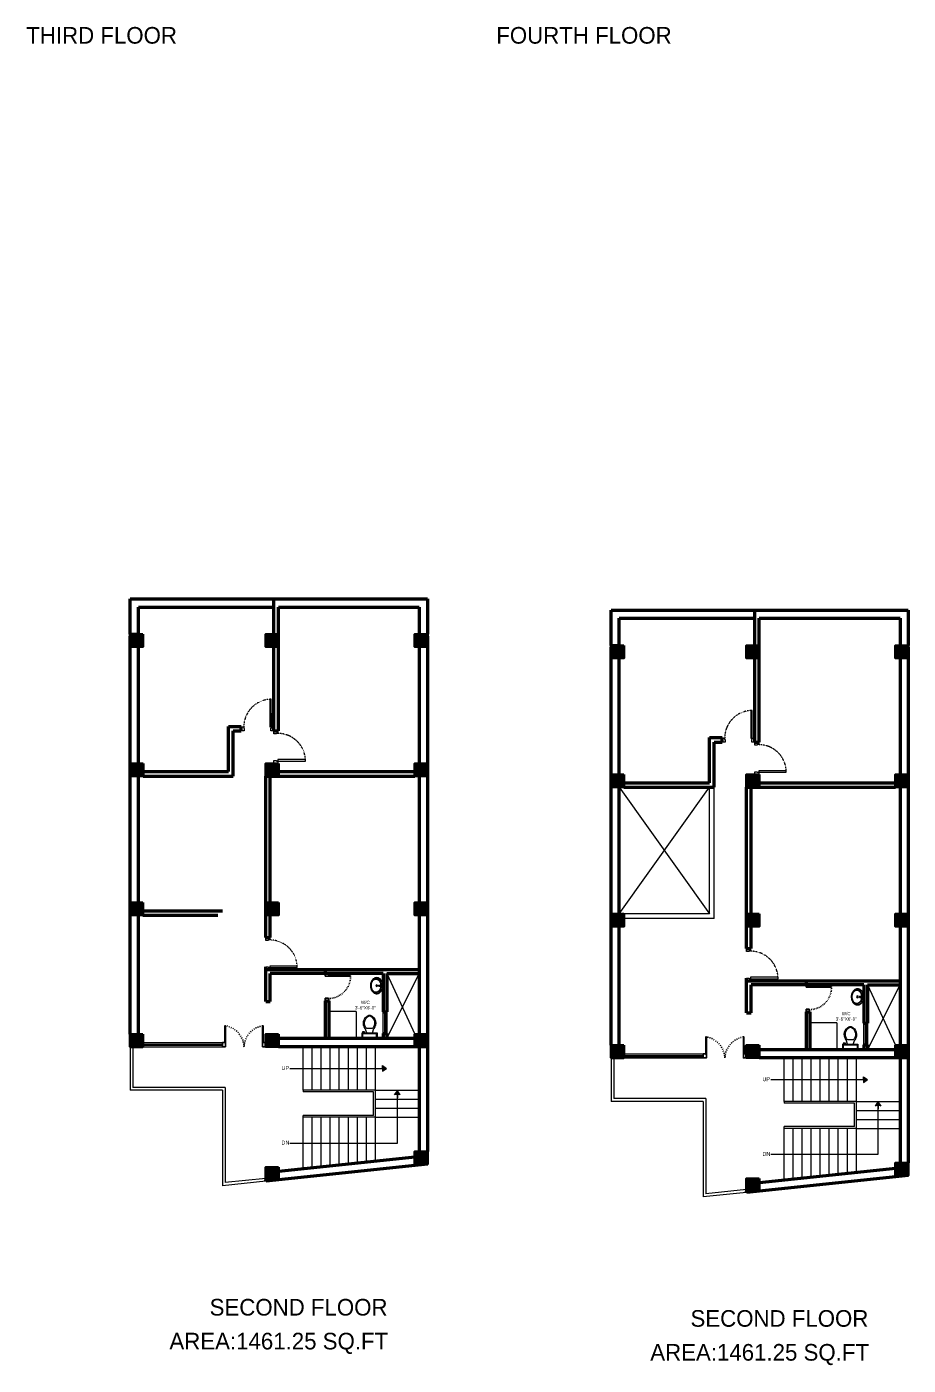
# Model space of a CAD drawing. Header units: inches. Extents: x -71 to 2682309, y -3332 to 801571.
# Drawn here: x 2655610 to 2656586, y 785900 to 787381 of the extents above; entities that cross this region are included whole.
import ezdxf

# ---------------------------------------------------------------- set-up
doc = ezdxf.new("R2010")
doc.units = ezdxf.units.IN
doc.header["$MEASUREMENT"] = 0
doc.linetypes.add('ACAD_ISO02W100', pattern=[15, 12, -3])
doc.linetypes.add('ACAD_ISO03W100', pattern=[30, 12, -18])
for name, color, linetype, lineweight in [('CONC. OUTLINE RA', 150, 'Continuous', 40), ('DIM RA', 4, 'Continuous', 15), ('door', 170, 'Continuous', 25), ('DOOR-WIN RA', 3, 'Continuous', 20), ('dw', 104, 'Continuous', 18), ('ELE1 RA', 1, 'Continuous', 30), ('FIXTURES', 23, 'Continuous', 9), ('Furniture', 22, 'Continuous', 13), ('HAT', 253, 'Continuous', 13), ('Hatch', 254, 'Continuous', 9), ('HATCH RA', 8, 'Continuous', 9), ('STAIR PLAN AND ELEV RA', 124, 'Continuous', 20), ('TEXT RA', 254, 'Continuous', 20), ('WALL RA', 42, 'Continuous', 50)]:
    doc.layers.add(name, color=color, linetype=linetype, lineweight=lineweight)
doc.layers.add('HACTH', color=7, linetype='Continuous')
doc.styles.add('RA 50 new', font='GOTHIC.TTF', dxfattribs={"height": 100})
doc.styles.get("Standard").update_dxf_attribs({"font": 'arial.ttf'})

# ---------------------------------------------------------------- blocks, each defined once
blk = doc.blocks.new('COLUMN')
at = {"layer": 'HACTH', "lineweight": 30, "transparency": 33554541}
h = blk.add_hatch(color=256, dxfattribs=at)
h.dxf.hatch_style = 1
h.paths.add_polyline_path([(2659104.2, 784576.4), (2659090.2, 784576.4), (2659090.2, 784562.4), (2659104.2, 784562.4)])
at = {"layer": 'CONC. OUTLINE RA'}
blk.add_lwpolyline([(2659090.2, 784576.4), (2659104.2, 784576.4), (2659104.2, 784562.4), (2659090.2, 784562.4)], close=True, dxfattribs=at)
blk = doc.blocks.new('asdadas')
at = {"layer": 'door'}
for points in [[(-15507.3, 29030.6), (-15507.3, 29047.4), (-15507.8, 29047.4), (-15507.8, 29031.1)], [(-15471.3, 29030.6), (-15471.4, 29047.4), (-15470.9, 29047.4), (-15470.8, 29031.1)]]:
    blk.add_lwpolyline(points, dxfattribs=at)
for points in [[(-15510.3, 29027.1), (-15510.3, 29031.1), (-15507.8, 29031.1), (-15507.8, 29030.6), (-15507.3, 29030.6), (-15507.3, 29027.1)], [(-15468.3, 29027.1), (-15468.3, 29031.1), (-15470.8, 29031.1), (-15470.8, 29030.6), (-15471.3, 29030.6), (-15471.3, 29027.1)]]:
    blk.add_lwpolyline(points, close=True, dxfattribs=at)
at = {"layer": 'door', "linetype": 'ACAD_ISO03W100', "ltscale": 0.07}
for centre, start, end in [((-15511.1, 29026), 2.8678, 80.0616), ((-15467.6, 29026), 99.9384, 177.1322)]:
    blk.add_arc(centre, 21.8, start, end, dxfattribs=at)
blk = doc.blocks.new('d3')
at = {"layer": 'door'}
for p, q in [((2650907.8, 787542.3), (2650907.2, 787542.3)), ((2650907.2, 787542.3), (2650907.2, 787513.2)), ((2650907.8, 787512.6), (2650907.8, 787542.3)), ((2650904.4, 787508.6), (2650904.4, 787513.2)), ((2650904.4, 787513.2), (2650907.2, 787513.2)), ((2650907.2, 787513.2), (2650907.2, 787512.6)), ((2650907.2, 787512.6), (2650907.8, 787512.6)), ((2650907.8, 787512.6), (2650907.8, 787508.6)), ((2650937.5, 787512.6), (2650937, 787512.6)), ((2650937, 787512.6), (2650937, 787508.6)), ((2650940.4, 787513.2), (2650937.5, 787513.2)), ((2650937.5, 787513.2), (2650937.5, 787512.6)), ((2650940.4, 787508.6), (2650940.4, 787513.2)), ((2650907.8, 787508.6), (2650904.4, 787508.6)), ((2650937, 787508.6), (2650940.4, 787508.6))]:
    blk.add_line(p, q, dxfattribs=at)
at = {"layer": 'door', "linetype": 'ACAD_ISO03W100', "ltscale": 0.07}
blk.add_arc((2650907.8, 787512.6), 29.7, 1.1155, 89.9748, dxfattribs=at)
blk = doc.blocks.new('*U10')
at = {"color": 44}
for p, q in [((-0.3, -5.5, -10.4), (-0.4, -2.1, -10.4)), ((-0.4, -5.9, -10.4), (-0.4, -2.1, -10.4)), ((-0.4, -5.9, -10.4), (-0.4, -5.9, -10.4)), ((1, -5.5, -10.4), (1.1, -2.1, -10.4)), ((1.1, -5.9, -10.4), (1.1, -2.1, -10.4)), ((1.1, -5.9, -10.4), (1.1, -5.9, -10.4)), ((1.1, -5.9, -10.4), (1.1, -5.9, -10.4))]:
    blk.add_line(p, q, dxfattribs=at)
for radius in [1.21, 0.908]:
    blk.add_circle((0.4, -9, -10.4), radius, dxfattribs=at)
at = {"color": 161}
for centre, radius, start, end in [((-3.4, -9.6, -10.4), 5.33, 114.8229, 212.0185), ((-3.2, -9.9, -10.4), 5.33, 128.5506, 212.0185), ((4.2, -9.6, -10.4), 5.29, 322.8931, 65.4024), ((3.9, -9.9, -10.4), 5.33, 326.7478, 51.4515)]:
    blk.add_arc(centre, radius, start, end, dxfattribs=at)
at = {"color": 44}
for centre, start, end in [((-1.4, -2.1, -10.4), 87.4406, 256.4803), ((0.4, -2.1, -10.4), 358.289, 181.711), ((0.4, -5.9, -10.4), 180, 0), ((0.4, -5.1, -10.4), 210, 330), ((2.1, -2.1, -10.4), 283.5197, 92.5594)]:
    blk.add_arc(centre, 0.757, start, end, dxfattribs=at)
at = {"color": 130}
blk.add_ellipse((0.4, -9, -10.4), major_axis=(-10.4, 0), ratio=0.772596, dxfattribs=at)
at = {"color": 161}
for start_param, end_param in [(4.785065, 5.326358), (4.09842, 4.639713)]:
    blk.add_ellipse((0.4, -11.4, -10.4), major_axis=(-10.4, 0), ratio=0.772596, start_param=start_param, end_param=end_param, dxfattribs=at)
at = {"color": 44, "extrusion": (0, 0, -1)}
for start_param, end_param in [(4.782638, 4.899232), (4.525546, 4.64214)]:
    blk.add_ellipse((0.4, 5.1, -10.4), major_axis=(-10.4, 0), ratio=0.772596, start_param=start_param, end_param=end_param, dxfattribs=at)
at = {"color": 44}
blk.add_ellipse((0.4, -9.3, -10.4), major_axis=(-10.4, 0), ratio=0.772596, start_param=4.546083, end_param=4.878695, dxfattribs=at)
at = {"color": 5}
blk.add_open_spline([(-10.4, -9, -10.4), (-10.4, -9.2, -10.4), (-10.4, -9.5, -10.4), (-10.3, -10.2, -10.4), (-10.2, -10.6, -10.4), (-9.9, -11.4, -10.4), (-9.8, -11.7, -10.4), (-9.4, -12.5, -10.4), (-9.2, -12.9, -10.4), (-8.6, -13.6, -10.4), (-8.3, -13.9, -10.4), (-7.7, -14.5, -10.4), (-7.3, -14.8, -10.4), (-6.6, -15.4, -10.4), (-6.2, -15.6, -10.4), (-5.3, -16.1, -10.4), (-4.9, -16.3, -10.4), (-3.9, -16.6, -10.4), (-3.4, -16.8, -10.4), (-2.5, -17, -10.4), (-2, -17.1, -10.4), (-0.9, -17.3, -10.4), (-0.4, -17.3, -10.4), (0.6, -17.3, -10.4), (1.1, -17.3, -10.4), (2.1, -17.2, -10.4), (2.7, -17.1, -10.4), (3.7, -16.9, -10.4), (4.1, -16.8, -10.4), (5.1, -16.5, -10.4), (5.5, -16.3, -10.4), (6.4, -15.9, -10.4), (6.8, -15.6, -10.4), (7.6, -15.1, -10.4), (8, -14.8, -10.4), (8.7, -14.2, -10.4), (9, -13.9, -10.4), (9.6, -13.2, -10.4), (9.8, -12.9, -10.4), (10.3, -12.1, -10.4), (10.5, -11.7, -10.4), (10.8, -11, -10.4), (10.9, -10.6, -10.4), (11, -9.8, -10.4), (11.1, -9.3, -10.4), (11.1, -8.5, -10.4), (11, -8.1, -10.4), (10.9, -7.3, -10.4), (10.8, -6.9, -10.4), (10.5, -6.1, -10.4), (10.3, -5.8, -10.4), (9.8, -5, -10.4), (9.6, -4.7, -10.4), (9, -4, -10.4), (8.7, -3.7, -10.4), (8, -3.1, -10.4), (7.6, -2.8, -10.4), (6.8, -2.3, -10.4), (6.4, -2, -10.4), (5.5, -1.6, -10.4), (5, -1.4, -10.4), (4.1, -1.1, -10.4), (3.6, -1, -10.4), (2.6, -0.8, -10.4), (2.1, -0.7, -10.4), (1.1, -0.6, -10.4), (0.6, -0.6, -10.4), (-0.5, -0.6, -10.4), (-1, -0.7, -10.4), (-2, -0.8, -10.4), (-2.5, -0.9, -10.4), (-3.5, -1.1, -10.4), (-4, -1.3, -10.4), (-4.9, -1.7, -10.4), (-5.3, -1.9, -10.4), (-6.2, -2.3, -10.4), (-6.6, -2.6, -10.4), (-7.3, -3.1, -10.4), (-7.7, -3.4, -10.4), (-8.3, -4, -10.4), (-8.6, -4.4, -10.4), (-9.2, -5.1, -10.4), (-9.4, -5.5, -10.4), (-9.8, -6.2, -10.4), (-10, -6.6, -10.4), (-10.2, -7.4, -10.4), (-10.3, -7.8, -10.4), (-10.4, -8.5, -10.4), (-10.4, -8.7, -10.4), (-10.4, -9, -10.4)], degree=3, knots=[0, 0, 0, 0, 0.094207, 0.094207, 0.239418, 0.239418, 0.384628, 0.384628, 0.529839, 0.529839, 0.67505, 0.67505, 0.82026, 0.82026, 0.965471, 0.965471, 1.110681, 1.110681, 1.255892, 1.255892, 1.401103, 1.401103, 1.546313, 1.546313, 1.691524, 1.691524, 1.836735, 1.836735, 1.981945, 1.981945, 2.127156, 2.127156, 2.272367, 2.272367, 2.417577, 2.417577, 2.562788, 2.562788, 2.707999, 2.707999, 2.853209, 2.853209, 2.99842, 2.99842, 3.143631, 3.143631, 3.288841, 3.288841, 3.434052, 3.434052, 3.579262, 3.579262, 3.724473, 3.724473, 3.869684, 3.869684, 4.014894, 4.014894, 4.160105, 4.160105, 4.305316, 4.305316, 4.450526, 4.450526, 4.595737, 4.595737, 4.740948, 4.740948, 4.886158, 4.886158, 5.031369, 5.031369, 5.17658, 5.17658, 5.32179, 5.32179, 5.467001, 5.467001, 5.612212, 5.612212, 5.757422, 5.757422, 5.902633, 5.902633, 6.047843, 6.047843, 6.193054, 6.193054, 6.283185, 6.283185, 6.283185, 6.283185], dxfattribs=at)
at = {"color": 161}
for points, knots in [([(-7.9, -12.5, -10.4), (-7.8, -12.6, -10.4), (-7.7, -12.7, -10.4), (-7.3, -13.2, -10.4), (-7, -13.5, -10.4), (-6.4, -14, -10.4), (-6, -14.3, -10.4), (-5.2, -14.8, -10.4), (-4.8, -15, -10.4), (-3.9, -15.4, -10.4), (-3.4, -15.5, -10.4), (-2.4, -15.8, -10.4), (-1.9, -15.9, -10.4), (-0.9, -16.1, -10.4), (-0.4, -16.1, -10.4), (0.6, -16.1, -10.4), (1.2, -16.1, -10.4), (2.2, -16, -10.4), (2.7, -15.9, -10.4), (3.7, -15.7, -10.4), (4.2, -15.5, -10.4), (5.1, -15.2, -10.4), (5.5, -15, -10.4), (6.3, -14.5, -10.4), (6.7, -14.3, -10.4), (7.5, -13.7, -10.4), (7.8, -13.4, -10.4), (8.2, -13, -10.4), (8.3, -12.9, -10.4), (8.4, -12.8, -10.4)], [6.809687, 6.809687, 6.809687, 6.809687, 6.873941, 6.873941, 7.033467, 7.033467, 7.192993, 7.192993, 7.352519, 7.352519, 7.512044, 7.512044, 7.67157, 7.67157, 7.831096, 7.831096, 7.990622, 7.990622, 8.150148, 8.150148, 8.309673, 8.309673, 8.469199, 8.469199, 8.628725, 8.628725, 8.788251, 8.788251, 8.84358, 8.84358, 8.84358, 8.84358]), ([(-0.4, -3.7, -10.4), (-0.8, -3.7, -10.4), (-1.3, -3.7, -10.4), (-2.2, -3.9, -10.4), (-2.7, -4, -10.4), (-3.7, -4.3, -10.4), (-4.2, -4.4, -10.4), (-5.1, -4.8, -10.4), (-5.5, -5, -10.4), (-6.1, -5.4, -10.4), (-6.3, -5.6, -10.4), (-6.5, -5.7, -10.4)], [4.7867387, 4.7867387, 4.7867387, 4.7867387, 4.9133806, 4.9133806, 5.0672044, 5.0672044, 5.2210282, 5.2210282, 5.3748519, 5.3748519, 5.456533, 5.456533, 5.456533, 5.456533]), ([(7.2, -5.7, -10.4), (7.2, -5.7, -10.4), (7.1, -5.6, -10.4), (6.7, -5.3, -10.4), (6.3, -5.1, -10.4), (5.4, -4.6, -10.4), (4.9, -4.5, -10.4), (4, -4.1, -10.4), (3.5, -4, -10.4), (2.5, -3.8, -10.4), (2, -3.7, -10.4), (1.3, -3.7, -10.4), (1.2, -3.7, -10.4), (1.1, -3.7, -10.4)], [3.9682662, 3.9682662, 3.9682662, 3.9682662, 3.9904379, 3.9904379, 4.1442617, 4.1442617, 4.2980855, 4.2980855, 4.4519092, 4.4519092, 4.605733, 4.605733, 4.6380393, 4.6380393, 4.6380393, 4.6380393])]:
    blk.add_open_spline(points, degree=3, knots=knots, dxfattribs=at)
blk = doc.blocks.new('Toilet - top')
for p, q in [((-10, -8.5), (-8, -8.5)), ((-10, -9.5), (-10, -8.5)), ((-7, -9.5), (-10, -9.5)), ((-8, -8.5), (-8, -8)), ((-7, -8), (-7, -9.5)), ((-4, -8), (-6, -14)), ((4, -14), (-4, -14)), ((4, -8), (6, -14)), ((9.5, -6), (9.5, -2))]:
    blk.add_line(p, q)
blk.add_lwpolyline([(10.5, -8), (10.5, 0), (-10.5, 0), (-10.5, -8)], close=True)
for points in [[(-9.5, -2), (-9.5, -6)], [(8.5, -1), (-8.5, -1)], [(-8.5, -7), (8.5, -7)]]:
    blk.add_lwpolyline(points)
for centre, radius, start, end in [((-8.6, -1.9), 0.884, 81.8699, 188.1301), ((-8.6, -6.1), 0.884, 171.8699, 278.1301), ((3.5, -21.6), 12.2, 141.4691, 247.9714), ((4.2, -21.8), 11.3, 136.3677, 238.9468), ((-3.5, -21.6), 12.2, 292.0284, 38.5307), ((-4.2, -21.8), 11.3, 301.053, 43.6321), ((8.6, -1.9), 0.884, 351.8699, 98.1301), ((8.6, -6.1), 0.884, 261.8699, 8.1301), ((0, -27.9), 4, 245.7318, 294.2682), ((0, -29), 4, 254.8605, 285.1395)]:
    blk.add_arc(centre, radius, start, end)
blk = doc.blocks.new('A$C4D517B0C')
at = {"layer": 'Furniture'}
for points in [[(-4.3, 4.4), (-2.7, 4.4), (-2.7, 34.9), (-4.3, 34.9)], [(-36, 4), (-35.6, 4), (-35.6, 4.4), (-33.3, 4.4), (-33.3, 2.8), (-32.7, 2.8), (-32.7, 0), (-35.6, 0), (-35.6, 0.4), (-36, 0.4)], [(-3.3, 2.8), (-2.7, 2.8), (-2.7, 4.4), (-0.4, 4.4), (-0.4, 4), (0, 4), (0, 0.4), (-0.4, 0.4), (-0.4, 0), (-3.3, 0)]]:
    blk.add_lwpolyline(points, close=True, dxfattribs=at)
at = {"layer": 'Hatch', "linetype": 'ACAD_ISO03W100', "ltscale": 0.001}
blk.add_arc((-2.7, 4.4), 30.5, 92.9881, 180, dxfattribs=at)

msp = doc.modelspace()

# ---------------------------------------------------------------- hatches: boundary and pattern name
at = {"layer": 'HATCH RA', "transparency": 33554687}
h = msp.add_hatch(color=256, dxfattribs=at)
h.dxf.hatch_style = 1
h.paths.add_polyline_path([(2656008.3, 786228.3), (2656003.7, 786225.2), (2656003.7, 786228.3), (2656003.7, 786231.4)])
h = msp.add_hatch(color=256, dxfattribs=at)
h.dxf.hatch_style = 1
h.paths.add_polyline_path([(2656008.3, 786228.3), (2656003.7, 786231.4), (2656003.7, 786228.3), (2656003.7, 786225.2)])
h = msp.add_hatch(color=256, dxfattribs=at)
h.dxf.hatch_style = 1
h.paths.add_polyline_path([(2656540.8, 786215.9), (2656536.1, 786212.7), (2656536.1, 786215.9), (2656536.1, 786219)])
h = msp.add_hatch(color=256, dxfattribs=at)
h.dxf.hatch_style = 1
h.paths.add_polyline_path([(2656540.8, 786215.9), (2656536.1, 786219), (2656536.1, 786215.9), (2656536.1, 786212.7)])
h = msp.add_hatch(color=256, dxfattribs=at)
h.dxf.hatch_style = 1
h.paths.add_polyline_path([(2656020.2, 786203.7), (2656023.3, 786199.1), (2656020.2, 786199.1), (2656017, 786199.1)])
h = msp.add_hatch(color=256, dxfattribs=at)
h.dxf.hatch_style = 1
h.paths.add_polyline_path([(2656020.2, 786203.7), (2656017, 786199.1), (2656020.2, 786199.1), (2656023.3, 786199.1)])
h = msp.add_hatch(color=256, dxfattribs=at)
h.dxf.hatch_style = 1
h.paths.add_polyline_path([(2656552.6, 786191.3), (2656555.7, 786186.7), (2656552.6, 786186.7), (2656549.4, 786186.7)])
h = msp.add_hatch(color=256, dxfattribs=at)
h.dxf.hatch_style = 1
h.paths.add_polyline_path([(2656552.6, 786191.3), (2656549.4, 786186.7), (2656552.6, 786186.7), (2656555.7, 786186.7)])

# ---------------------------------------------------------------- linework, layer by layer
at = {"linetype": 'ACAD_ISO02W100'}
for p, q in [((2656053.4, 786252.3), (2656039.4, 786252.3)), ((2656585.8, 786239.9), (2656571.8, 786239.9))]:
    msp.add_line(p, q, dxfattribs=at)
at = {"layer": 'DIM RA'}
for p, q in [((2656365.8, 786399.4), (2656365.8, 786539.4)), ((2656370.8, 786394.4), (2656370.8, 786539.4)), ((2656365.8, 786399.4), (2656265.9, 786399.4)), ((2656370.8, 786394.4), (2656270.9, 786394.4)), ((2656004.4, 786266.9), (2656004.4, 786290.9)), ((2656005.9, 786290.9), (2656005.9, 786266.9)), ((2656006.9, 786290.9), (2656006.9, 786266.9)), ((2656008.4, 786290.9), (2656008.4, 786266.9)), ((2656536.8, 786254.5), (2656536.8, 786278.5)), ((2656538.3, 786278.5), (2656538.3, 786254.5)), ((2656539.3, 786278.5), (2656539.3, 786254.5)), ((2656540.8, 786278.5), (2656540.8, 786254.5))]:
    msp.add_line(p, q, dxfattribs=at)
at = {"layer": 'DOOR-WIN RA'}
for p, q in [((2655738.4, 786256.9), (2655826.4, 786256.9)), ((2655738.4, 786255), (2655826.4, 786255)), ((2655738.4, 786253.9), (2655826.4, 786253.9)), ((2655738.4, 786252.3), (2655826.4, 786252.3)), ((2656270.9, 786244.4), (2656358.8, 786244.4)), ((2656270.9, 786242.5), (2656358.8, 786242.5)), ((2656270.9, 786241.5), (2656358.8, 786241.5)), ((2656270.9, 786239.9), (2656358.8, 786239.9))]:
    msp.add_line(p, q, dxfattribs=at)
at = {"layer": 'HATCH RA'}
for p, q in [((2656265.9, 786399.4), (2656365.8, 786539.4)), ((2656265.9, 786539.4), (2656365.8, 786399.4)), ((2656008.4, 786261.3), (2656044.4, 786333.3)), ((2656008.4, 786333.3), (2656039.4, 786266.3)), ((2656540.8, 786248.9), (2656576.8, 786320.9)), ((2656540.8, 786320.9), (2656571.8, 786253.9)), ((2655974.4, 786291.3), (2655944.4, 786291.3)), ((2655974.4, 786291.3), (2655974.4, 786261.3)), ((2656053.4, 786279.3), (2656053.4, 786279.3)), ((2656506.8, 786278.9), (2656476.8, 786278.9)), ((2656506.8, 786278.9), (2656506.8, 786248.9)), ((2656585.8, 786266.9), (2656585.8, 786266.9)), ((2655901.2, 786228.3), (2656003.7, 786228.3)), ((2656003.7, 786228.3), (2656003.7, 786231.4)), ((2656003.7, 786231.4), (2656008.3, 786228.3)), ((2656003.7, 786228.3), (2656003.7, 786231.4)), ((2656003.7, 786231.4), (2656008.3, 786228.3)), ((2656003.7, 786228.3), (2656003.7, 786225.2)), ((2656003.7, 786225.2), (2656008.3, 786228.3)), ((2656003.7, 786228.3), (2656003.7, 786225.2)), ((2656003.7, 786225.2), (2656008.3, 786228.3)), ((2656433.6, 786215.9), (2656536.1, 786215.9)), ((2656536.1, 786215.9), (2656536.1, 786219)), ((2656536.1, 786219), (2656540.8, 786215.9)), ((2656536.1, 786215.9), (2656536.1, 786219)), ((2656536.1, 786219), (2656540.8, 786215.9)), ((2656536.1, 786215.9), (2656536.1, 786212.7)), ((2656536.1, 786212.7), (2656540.8, 786215.9)), ((2656536.1, 786215.9), (2656536.1, 786212.7)), ((2656536.1, 786212.7), (2656540.8, 786215.9)), ((2656017, 786199.1), (2656020.2, 786203.7)), ((2656017, 786199.1), (2656020.2, 786203.7)), ((2656023.3, 786199.1), (2656020.2, 786203.7)), ((2656023.3, 786199.1), (2656020.2, 786203.7)), ((2656020.2, 786199.1), (2656020.2, 786202.2)), ((2656020.2, 786199.1), (2656020.2, 786202.2)), ((2656020.2, 786199.1), (2656020.2, 786195.9)), ((2656020.2, 786199.1), (2656020.2, 786195.9)), ((2656020.2, 786145.7), (2656020.2, 786199.1)), ((2656549.4, 786186.7), (2656552.6, 786191.3)), ((2656549.4, 786186.7), (2656552.6, 786191.3)), ((2656555.7, 786186.7), (2656552.6, 786191.3)), ((2656555.7, 786186.7), (2656552.6, 786191.3)), ((2656552.6, 786186.7), (2656552.6, 786189.8)), ((2656552.6, 786186.7), (2656552.6, 786189.8)), ((2656552.6, 786186.7), (2656552.6, 786183.5)), ((2656552.6, 786186.7), (2656552.6, 786183.5)), ((2656552.6, 786133.3), (2656552.6, 786186.7)), ((2655901.2, 786145.7), (2656020.2, 786145.7)), ((2656433.6, 786133.3), (2656552.6, 786133.3))]:
    msp.add_line(p, q, dxfattribs=at)
at = {"layer": 'STAIR PLAN AND ELEV RA'}
for p, q in [((2655724.4, 786252.3), (2655724.4, 786204.3)), ((2655727.4, 786252.3), (2655727.4, 786207.3)), ((2655912.4, 786252.3), (2656044.4, 786252.3)), ((2655915.9, 786204.3), (2655915.9, 786252.3)), ((2655922.4, 786252.3), (2656044.4, 786252.3)), ((2655925.9, 786204.3), (2655925.9, 786252.3)), ((2655935.9, 786204.3), (2655935.9, 786252.3)), ((2655945.9, 786204.3), (2655945.9, 786252.3)), ((2655955.9, 786204.3), (2655955.9, 786252.3)), ((2655965.9, 786204.3), (2655965.9, 786252.3)), ((2655975.9, 786204.3), (2655975.9, 786252.3)), ((2655985.9, 786204.3), (2655985.9, 786252.3)), ((2655995.9, 786174.3), (2655995.9, 786252.3)), ((2656044.4, 786252.3), (2656044.4, 786210.3)), ((2656044.4, 786130.5), (2656044.4, 786244.3)), ((2656256.9, 786239.9), (2656256.9, 786191.9)), ((2656259.9, 786239.9), (2656259.9, 786194.9)), ((2656444.8, 786239.9), (2656576.8, 786239.9)), ((2656448.4, 786191.9), (2656448.4, 786239.9)), ((2656454.8, 786239.9), (2656576.8, 786239.9)), ((2656458.4, 786191.9), (2656458.4, 786239.9)), ((2656468.4, 786191.9), (2656468.4, 786239.9)), ((2656478.4, 786191.9), (2656478.4, 786239.9)), ((2656488.4, 786191.9), (2656488.4, 786239.9)), ((2656498.4, 786191.9), (2656498.4, 786239.9)), ((2656508.4, 786191.9), (2656508.4, 786239.9)), ((2656518.4, 786191.9), (2656518.4, 786239.9)), ((2656528.4, 786161.9), (2656528.4, 786239.9)), ((2656576.8, 786239.9), (2656576.8, 786197.9)), ((2656576.8, 786118.1), (2656576.8, 786231.9)), ((2655829.4, 786207.3), (2655727.4, 786207.3)), ((2655829.4, 786207.3), (2655829.4, 786102)), ((2655826.4, 786204.3), (2655724.4, 786204.3)), ((2655826.4, 786204.3), (2655826.4, 786098.6)), ((2655995.9, 786204.3), (2655915.9, 786204.3)), ((2655915.9, 786204.3), (2655915.9, 786202.3)), ((2655993.9, 786202.3), (2655915.9, 786202.3)), ((2655993.9, 786176.3), (2655993.9, 786202.3)), ((2655995.9, 786204.3), (2656044.4, 786204.3)), ((2655995.9, 786194.3), (2656044.4, 786194.3)), ((2656044.4, 786202.3), (2656044.4, 786160.3)), ((2656358.8, 786191.9), (2656256.9, 786191.9)), ((2656361.8, 786194.9), (2656259.9, 786194.9)), ((2656358.8, 786191.9), (2656358.8, 786086.2)), ((2656361.8, 786194.9), (2656361.8, 786089.5)), ((2656528.4, 786191.9), (2656448.4, 786191.9)), ((2656448.4, 786191.9), (2656448.4, 786189.9)), ((2656528.4, 786191.9), (2656576.8, 786191.9)), ((2655995.9, 786184.3), (2656044.4, 786184.3)), ((2656526.4, 786189.9), (2656448.4, 786189.9)), ((2656526.4, 786163.9), (2656526.4, 786189.9)), ((2656528.4, 786181.9), (2656576.8, 786181.9)), ((2656576.8, 786189.9), (2656576.8, 786147.9)), ((2655993.9, 786176.3), (2655915.9, 786176.3)), ((2655915.9, 786174.3), (2655915.9, 786176.3)), ((2655995.9, 786174.3), (2655915.9, 786174.3)), ((2655915.9, 786117.1), (2655915.9, 786174.3)), ((2655925.9, 786118.1), (2655925.9, 786174.3)), ((2655935.9, 786119.2), (2655935.9, 786174.3)), ((2655945.9, 786120.2), (2655945.9, 786174.3)), ((2655955.9, 786121.3), (2655955.9, 786174.3)), ((2655965.9, 786122.3), (2655965.9, 786174.3)), ((2655975.9, 786123.4), (2655975.9, 786174.3)), ((2655985.9, 786124.4), (2655985.9, 786174.3)), ((2655995.9, 786125.5), (2655995.9, 786174.3)), ((2655995.9, 786174.3), (2656044.4, 786174.3)), ((2656526.4, 786163.9), (2656448.4, 786163.9)), ((2656448.4, 786161.9), (2656448.4, 786163.9)), ((2656528.4, 786161.9), (2656448.4, 786161.9)), ((2656448.4, 786104.6), (2656448.4, 786161.9)), ((2656458.4, 786105.7), (2656458.4, 786161.9)), ((2656468.4, 786106.7), (2656468.4, 786161.9)), ((2656478.4, 786107.8), (2656478.4, 786161.9)), ((2656488.4, 786108.8), (2656488.4, 786161.9)), ((2656498.4, 786109.9), (2656498.4, 786161.9)), ((2656508.4, 786110.9), (2656508.4, 786161.9)), ((2656518.4, 786112), (2656518.4, 786161.9)), ((2656528.4, 786171.9), (2656576.8, 786171.9)), ((2656528.4, 786113), (2656528.4, 786161.9)), ((2656528.4, 786161.9), (2656576.8, 786161.9)), ((2655910.3, 786116.5), (2656044.4, 786130.5)), ((2656442.7, 786104), (2656576.8, 786118.1)), ((2655874.4, 786103.7), (2655826.4, 786098.6)), ((2655874.4, 786106.7), (2655829.4, 786102)), ((2656406.8, 786091.2), (2656358.8, 786086.2)), ((2656406.8, 786094.3), (2656361.8, 786089.5))]:
    msp.add_line(p, q, dxfattribs=at)
at = {"layer": 'WALL RA'}
for p, q in [((2655724.4, 786708.8), (2655724.4, 786747.8)), ((2655724.4, 786747.8), (2656053.4, 786747.8)), ((2655883.4, 786601.8), (2655883.4, 786747.8)), ((2656053.4, 786747.8), (2656053.4, 786708.8)), ((2655733.4, 786708.8), (2655733.4, 786738.8)), ((2655733.4, 786738.8), (2655883.4, 786738.8)), ((2655888.4, 786738.8), (2656044.4, 786738.8)), ((2655888.4, 786601.8), (2655888.4, 786738.8)), ((2656044.4, 786738.8), (2656044.4, 786708.8)), ((2656256.9, 786696.4), (2656256.9, 786735.4)), ((2656256.9, 786735.4), (2656585.8, 786735.4)), ((2656265.9, 786696.4), (2656265.9, 786726.4)), ((2656265.9, 786726.4), (2656415.8, 786726.4)), ((2656415.8, 786589.4), (2656415.8, 786735.4)), ((2656420.8, 786726.4), (2656576.8, 786726.4)), ((2656420.8, 786589.4), (2656420.8, 786726.4)), ((2656576.8, 786726.4), (2656576.8, 786696.4)), ((2656585.8, 786735.4), (2656585.8, 786696.4)), ((2655724.4, 786708.8), (2655733.4, 786708.8)), ((2655724.4, 786395.8), (2655724.4, 786706.8)), ((2655733.4, 786411.8), (2655733.4, 786706.8)), ((2656044.4, 786706.8), (2656044.4, 786411.8)), ((2656053.4, 786706.8), (2656053.4, 786228.3)), ((2656256.9, 786696.4), (2656265.9, 786696.4)), ((2656256.9, 786383.3), (2656256.9, 786694.3)), ((2656265.9, 786399.4), (2656265.9, 786694.3)), ((2656576.8, 786694.3), (2656576.8, 786399.4)), ((2656585.8, 786694.3), (2656585.8, 786215.8)), ((2655833.4, 786556.8), (2655833.4, 786606.8)), ((2655833.4, 786606.8), (2655847.4, 786606.8)), ((2655847.4, 786601.8), (2655847.4, 786606.8)), ((2655888.4, 786606.8), (2655888.4, 786606.8)), ((2655838.4, 786551.8), (2655838.4, 786601.8)), ((2655838.4, 786601.8), (2655847.4, 786601.8)), ((2655883.4, 786601.8), (2655888.4, 786601.8)), ((2656365.8, 786544.4), (2656365.8, 786594.4)), ((2656365.8, 786594.4), (2656379.8, 786594.4)), ((2656379.8, 786589.4), (2656379.8, 786594.4)), ((2656420.8, 786594.4), (2656420.8, 786594.4)), ((2656370.8, 786539.4), (2656370.8, 786589.4)), ((2656370.8, 786589.4), (2656379.8, 786589.4)), ((2656415.8, 786589.4), (2656420.8, 786589.4)), ((2655738.6, 786556.8), (2655833.4, 786556.8)), ((2655738.6, 786551.8), (2655838.4, 786551.8)), ((2655874.4, 786551.8), (2656039.4, 786551.8)), ((2655874.4, 786373.3), (2655874.4, 786551.8)), ((2655879.4, 786373.3), (2655879.4, 786551.8)), ((2655888.4, 786556.8), (2656039.4, 786556.8)), ((2656271, 786544.4), (2656365.8, 786544.4)), ((2656271, 786539.4), (2656370.8, 786539.4)), ((2656406.8, 786539.4), (2656571.8, 786539.4)), ((2656406.8, 786360.9), (2656406.8, 786539.4)), ((2656411.8, 786360.9), (2656411.8, 786539.4)), ((2656420.8, 786544.4), (2656571.8, 786544.4)), ((2655724.4, 786266.3), (2655724.4, 786404.8)), ((2655738.4, 786402.8), (2655826.4, 786402.8)), ((2655733.4, 786266.3), (2655733.4, 786397.8)), ((2655733.4, 786395.8), (2655733.4, 786397.8)), ((2655738.4, 786397.8), (2655821.4, 786397.8)), ((2656044.4, 786397.8), (2656044.4, 786242.3)), ((2656256.9, 786253.9), (2656256.9, 786392.4)), ((2656265.9, 786253.9), (2656265.9, 786385.4)), ((2656265.9, 786383.3), (2656265.9, 786385.4)), ((2656576.8, 786385.4), (2656576.8, 786229.8)), ((2655874.4, 786373.3), (2655879.4, 786373.3)), ((2656406.8, 786360.9), (2656411.8, 786360.9)), ((2655874.4, 786337.7), (2655874.4, 786340.6)), ((2655874.4, 786302.3), (2655874.4, 786337.3)), ((2655940.4, 786337.3), (2655874.4, 786337.3)), ((2655879.4, 786302.3), (2655879.4, 786333.3)), ((2655940.4, 786333.3), (2655879.4, 786333.3)), ((2656044.4, 786337.3), (2655940.4, 786337.3)), ((2655940.4, 786337.3), (2655940.4, 786333.3)), ((2656004.4, 786333.3), (2655940.4, 786333.3)), ((2656004.4, 786333.3), (2656004.4, 786290.9)), ((2656008.4, 786333.3), (2656008.4, 786290.9)), ((2656008.4, 786333.3), (2656044.4, 786333.3)), ((2656406.8, 786325.3), (2656406.8, 786328.2)), ((2656406.8, 786289.9), (2656406.8, 786324.9)), ((2656472.8, 786324.9), (2656406.8, 786324.9)), ((2656576.8, 786324.9), (2656472.8, 786324.9)), ((2656472.8, 786324.9), (2656472.8, 786320.9)), ((2656411.8, 786289.9), (2656411.8, 786320.9)), ((2656472.8, 786320.9), (2656411.8, 786320.9)), ((2656536.8, 786320.9), (2656472.8, 786320.9)), ((2656536.8, 786320.9), (2656536.8, 786278.5)), ((2656540.8, 786320.9), (2656540.8, 786278.5)), ((2656540.8, 786320.9), (2656576.8, 786320.9)), ((2655874.4, 786302.3), (2655879.4, 786302.3)), ((2655940.4, 786303.3), (2655940.4, 786261.3)), ((2655940.4, 786303.3), (2655944.4, 786303.3)), ((2655944.4, 786303.3), (2655944.4, 786261.3)), ((2656004.4, 786290.9), (2656008.4, 786290.9)), ((2656406.8, 786289.9), (2656411.8, 786289.9)), ((2656472.8, 786290.9), (2656472.8, 786248.9)), ((2656472.8, 786290.9), (2656476.8, 786290.9)), ((2656476.8, 786290.9), (2656476.8, 786248.9)), ((2656004.4, 786266.9), (2656004.4, 786261.3)), ((2656004.4, 786266.9), (2656008.4, 786266.9)), ((2656008.4, 786266.9), (2656008.4, 786261.3)), ((2656536.8, 786278.5), (2656540.8, 786278.5)), ((2655738.4, 786252.3), (2655724.4, 786252.3)), ((2656039.4, 786261.3), (2655888.4, 786261.3)), ((2656039.4, 786252.3), (2655888.4, 786252.3)), ((2656053.4, 786252.3), (2656039.4, 786252.3)), ((2656536.8, 786254.5), (2656536.8, 786248.9)), ((2656536.8, 786254.5), (2656540.8, 786254.5)), ((2656540.8, 786254.5), (2656540.8, 786248.9)), ((2656044.4, 786244.3), (2656044.4, 786136.4)), ((2656053.4, 786244.3), (2656053.4, 786136.4)), ((2656270.9, 786239.9), (2656256.9, 786239.9)), ((2656571.8, 786248.9), (2656420.8, 786248.9)), ((2656571.8, 786239.9), (2656420.8, 786239.9)), ((2656585.8, 786239.9), (2656571.8, 786239.9)), ((2656576.8, 786231.9), (2656576.8, 786124)), ((2656585.8, 786231.9), (2656585.8, 786124)), ((2656053.4, 786122.4), (2655874.4, 786103.7)), ((2656039.4, 786130), (2655888.4, 786114.2)), ((2656571.8, 786117.6), (2656420.8, 786101.8)), ((2655874.4, 786103.7), (2655874.4, 786105.1)), ((2656585.8, 786110), (2656406.8, 786091.2)), ((2656406.8, 786091.2), (2656406.8, 786092.7))]:
    msp.add_line(p, q, dxfattribs=at)

# ---------------------------------------------------------------- block references
at = {"layer": 'dw', "xscale": 1.142857142840512, "yscale": 1.142857142840512, "zscale": 1.142857142840512}
for p in [(2673552.5, 753078.5), (2674084.9, 753066.1)]:
    msp.add_blockref('asdadas', p, dxfattribs=at)
at = {"layer": 'ELE1 RA', "xscale": 0.8333333333333334, "yscale": 0.8333333333333334, "zscale": 0.8333333333333334, "rotation": 270}
for p in [(1999683.2, 2995420.3), (2000215.6, 2995407.9)]:
    msp.add_blockref('d3', p, dxfattribs=at)
at = {"layer": 'FIXTURES', "ltscale": 10, "xscale": -0.7878795504242573, "yscale": 0.7878795504242573, "zscale": 0.7878795504242573, "rotation": 180}
for p in [(2655989.4, 786261.3), (2656521.8, 786248.9)]:
    msp.add_blockref('Toilet - top', p, dxfattribs=at)
at = {"layer": 'HAT', "xscale": -0.8283167753061123, "yscale": 0.8283167753061123, "zscale": 0.8283167753061123, "rotation": 270}
for p in [(2656004.7, 786319.6, 8.6), (2656537.1, 786307.2, 8.6)]:
    msp.add_blockref('*U10', p, dxfattribs=at)
at = {"layer": 'HATCH RA', "lineweight": 30, "rotation": 270}
for p in [(1871162.1, 3445799), (1871312, 3445799), (1871477, 3445799), (1871694.5, 3445786.6), (1871844.4, 3445786.6), (1872009.4, 3445786.6), (1871162.2, 3445656), (1871312, 3445656), (1871477, 3445656), (1871694.7, 3445643.6), (1871844.4, 3445643.6), (1872009.4, 3445643.6), (1871162.1, 3445502), (1871312, 3445502), (1871477, 3445502), (1871694.5, 3445489.6), (1871844.4, 3445489.6), (1872009.4, 3445489.6), (1871162.1, 3445356.5), (1871312, 3445356.5), (1871477, 3445356.5), (1871694.5, 3445344.1), (1871844.4, 3445344.1), (1872009.4, 3445344.1), (1871477, 3445226.6), (1871312, 3445209.3), (1872009.4, 3445214.2), (1871844.4, 3445196.9)]:
    msp.add_blockref('COLUMN', p, dxfattribs=at)
at = {"layer": 'WALL RA'}
for p, rotation in [((2655883.4, 786601.9), 0.1112124073789608), ((2656415.8, 786589.5), 0.1112124073789608), ((2655883.5, 786565.8), 270.0000000746378), ((2656415.9, 786553.4), 270.0000000746378), ((2655874.4, 786337.3), 270.0000000746378), ((2656406.8, 786324.9), 270.0000000746378)]:
    msp.add_blockref('A$C4D517B0C', p, dxfattribs=dict(at, rotation=rotation))

# ---------------------------------------------------------------- texts
at = {"layer": 'TEXT RA'}
for s, p in [('UP', (2655891.9, 786226.7)), ('UP', (2656424.4, 786214.2)), ('DN', (2655891.9, 786144.1)), ('DN', (2656424.4, 786131.6))]:
    msp.add_text(s, height=4.31, dxfattribs=at).set_placement(p)
at = {"layer": 'TEXT RA', "char_height": 18.41, "attachment_point": 1, "style": 'RA 50 new'}
for s, width, insert in [('THIRD FLOOR ', 347.778, (2655609.3, 787380.7)), ('FOURTH FLOOR ', 347.778, (2656129.7, 787380.7)), ('SECOND FLOOR ', 347.778, (2655812.3, 785973.3)), ('SECOND FLOOR ', 347.778, (2656344.7, 785960.9)), ('AREA:1461.25 SQ.FT ', 372.503, (2655767.8, 785935.8)), ('AREA:1461.25 SQ.FT ', 372.503, (2656300.2, 785923.4))]:
    msp.add_mtext_dynamic_manual_height_columns(s, width=width, gutter_width=0.523, heights=[0], dxfattribs=dict(at, insert=insert))
at = {"layer": 'TEXT RA', "char_height": 3.584, "attachment_point": 1}
for insert in [(2655968.7, 786303.2), (2656501.1, 786290.8)]:
    msp.add_mtext_dynamic_manual_height_columns('\\pi11.16678;W/C \\P\\pi4.48614;3\'-6"X6\'-0"', width=31.807, gutter_width=17.9, heights=[0], dxfattribs=dict(at, insert=insert))

doc.saveas('drawing.dxf')
